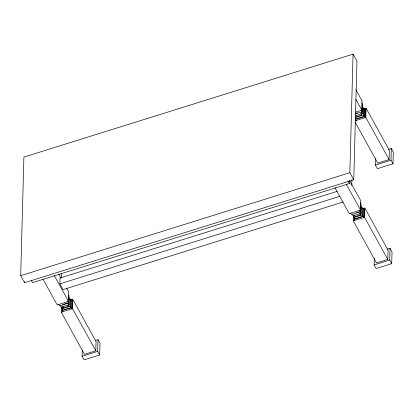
<?xml version="1.0" encoding="UTF-8"?>
<svg xmlns="http://www.w3.org/2000/svg" width="414" height="414" viewBox="0 0 414 414"><rect width="100%" height="100%" fill="white"/><g stroke="black" fill="none" stroke-linecap="round" stroke-linejoin="round"><path stroke-width="0.62" d="M20.7 275.657L23.893 157.082L353.059 54.13L356.956 61.184L353.758 179.759L24.592 282.71L20.7 275.657L349.866 172.705L353.059 54.13M24.592 282.71L24.628 281.422M343.149 202.001L63.057 289.609L59.89 283.864L60.046 278.027L337.053 191.387M61.567 277.515L61.67 273.644M70.297 300.072L72.776 299.348L96.053 341.509L95.8 350.793L84.487 354.332L61.215 312.172L61.35 307.219M68.926 299.384L70.142 299.001L70.866 300.316L70.665 307.654L62.768 310.122L62.043 308.808L62.11 306.365M62.938 312.125L62.126 310.645L62.245 306.293M68.481 304.425L68.434 306.241L63.094 307.912L63.13 306.702M43.185 279.507L57.23 304.952L68.543 301.413L68.791 292.129L66.607 288.17M58.684 304.414L59.497 305.889L68.677 303.017L68.895 294.934M60.144 305.366L61.137 307.167L69.034 304.699L69.236 297.361L68.486 296.01M70.665 307.654L69.94 306.339L70.142 299.001M71.306 307.778L71.524 299.689L72.336 301.169L72.119 309.253L71.306 307.778L62.126 310.645M95.8 350.793L72.528 308.632L72.776 299.348M95.008 340.603L98.004 339.666L99.997 343.273L99.681 355L84.099 359.869L82.107 356.263L82.272 350.094M99.681 355L97.688 351.388L98.004 339.666M31.459 280.589L32.587 282.638L349.375 183.557L349.442 180.98M351.755 185.472L351.91 179.66M362.322 208.739L364.801 208.009L388.073 250.17L387.825 259.454L376.512 262.993L353.235 220.833L353.385 215.264M360.946 208.045L362.162 207.668L362.887 208.977L362.69 216.315L354.788 218.783L354.063 217.474L354.115 215.637M354.689 220.295L354.146 219.311L354.198 217.443M355.491 115.071L356.397 116.712L361.732 115.04L361.784 113.224M355.295 112.261L361.846 110.212L362.095 100.928L355.854 89.621M355.248 113.922L361.981 111.816L362.198 103.733L361.655 102.75M355.652 115.589L362.338 113.498L362.535 106.16L362.038 105.259M354.213 214.933L355.119 216.574L360.454 214.907L360.485 213.696M334.895 187.604L349.25 213.614L360.563 210.074L360.817 200.795L349.576 180.437M363.244 115.139L355.347 117.607L356.071 118.921L363.968 116.448L363.244 115.139L363.44 107.8L362.224 108.183M350.705 213.075L351.522 214.55L360.697 211.683L360.92 203.595L360.377 202.612M352.164 214.028L353.158 215.834L361.06 213.36L361.256 206.027L360.76 205.121M363.968 116.448L364.165 109.115L363.44 107.8M362.69 216.315L361.965 215.001L362.162 207.668M365.148 117.56L364.605 116.572L364.822 108.489L363.601 108.872M365.422 118.052L365.64 109.964L364.822 108.489M355.134 122.094L377.791 163.126L389.103 159.592L365.831 117.431L366.079 108.147L363.699 108.892M364.139 217.914L363.326 216.439L363.544 208.356L364.361 209.831L364.16 217.293M387.825 259.454L364.548 217.293L364.801 208.009M388.311 149.397L391.308 148.46L393.3 152.073L392.984 163.794L377.402 168.669L375.41 165.062L375.591 158.272M387.033 249.264L390.029 248.328L392.022 251.935L391.706 263.661L376.124 268.536L374.132 264.924L374.313 258.139M389.103 159.592L389.351 150.308L366.079 108.147M392.984 163.794L390.992 160.187L391.308 148.46M391.706 263.661L389.714 260.049L390.029 248.328M355.874 113.405L357.696 112.831M364.605 116.572L355.424 119.444L356.242 120.924M355.108 120.779L365.831 117.431M375.41 165.062L390.992 160.187M59.89 283.864L339.982 196.262M62.571 304.606L68.041 302.893L69.034 304.699M356.418 212.698L359.455 211.745M62.043 308.808L69.94 306.339M354.063 217.474L361.965 215.001M354.146 219.311L363.326 216.439M61.215 312.172L72.528 308.632M353.235 220.833L364.548 217.293M82.107 356.263L97.688 351.388M374.132 264.924L389.714 260.049M355.916 99.469L361.846 110.212M361.163 110.341L361.981 111.816M361.339 111.692L362.338 113.498M360.827 113.4L361.732 115.04M349.866 172.705L353.758 179.759M347.957 180.996L349.375 183.557M346.207 184.064L360.563 210.074M359.885 210.203L360.697 211.683M360.061 211.559L361.06 213.36M359.549 213.267L360.454 214.907M58.804 274.037L60.987 277.996M54.182 275.403L68.543 301.413M67.591 301.05L68.677 303.017M67.829 305.149L68.434 306.241M62.493 306.821L63.094 307.912"/></g></svg>
